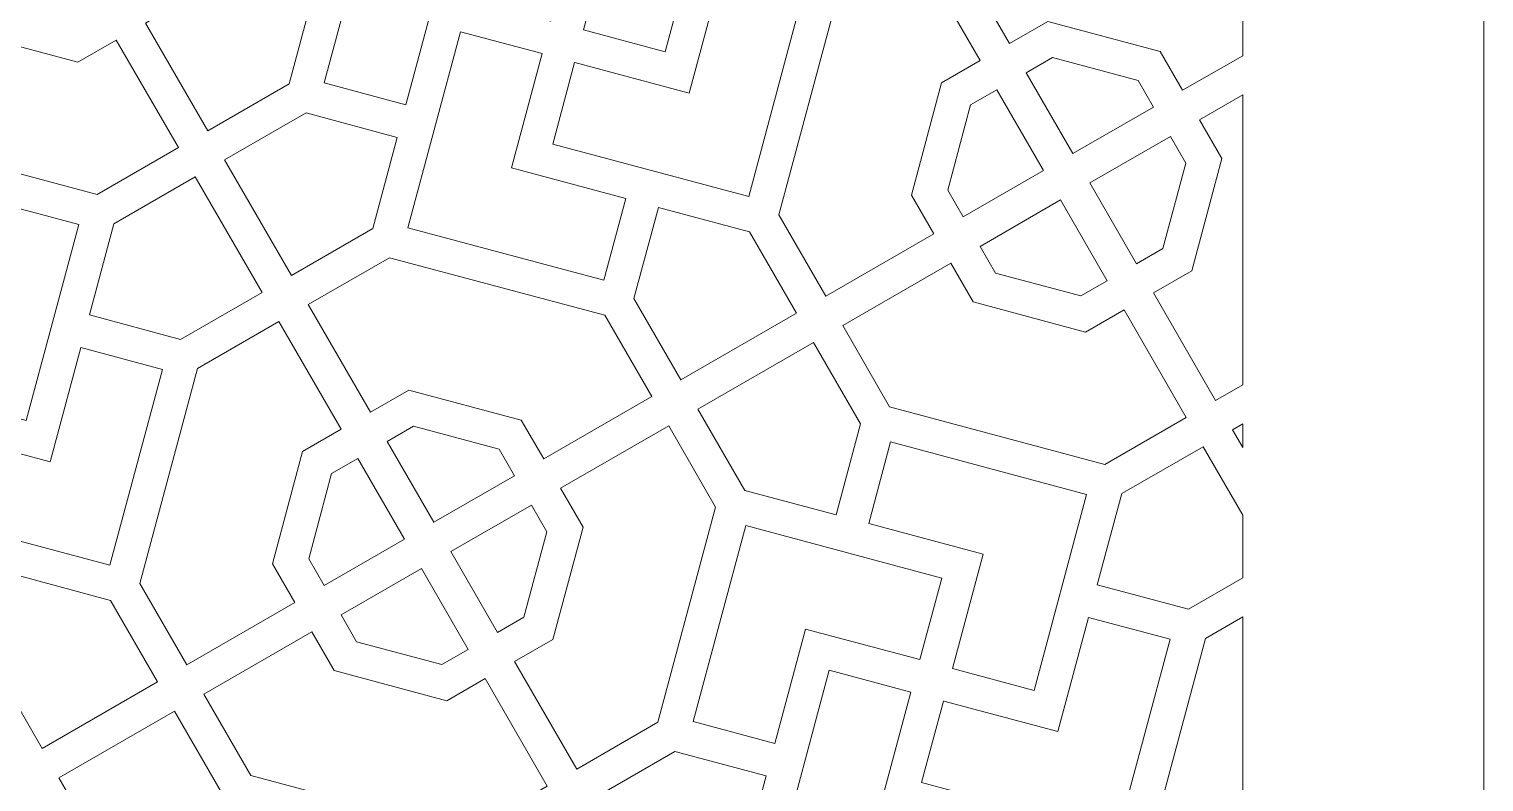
# Model space of a CAD drawing. Header units: centimetres. Extents: x 1.9 to 18.1, y -9.5 to 9.5.
# Drawn here: x 14.469 to 18.098, y -7.512 to -5.633 of the extents above; entities that cross this region are included whole.
import ezdxf

# ---------------------------------------------------------------- set-up
doc = ezdxf.new("R2010")
doc.units = ezdxf.units.CM
doc.header["$MEASUREMENT"] = 0
doc.layers.add('layer 1', color=7, linetype='Continuous')

msp = doc.modelspace()

# ---------------------------------------------------------------- linework, layer by layer
at = {"layer": 'layer 1', "color": 7, "lineweight": 9}
for points, knots in [([(1.85394, -0.05571), (1.85394, -0.05571), (18.09811, -0.05571), (18.09811, -0.05571), (18.09811, -0.05571), (18.09811, -0.05571), (18.09811, -9.49999), (18.09811, -9.49999), (18.09811, -9.49999), (18.09811, -9.49999), (1.85394, -9.49999), (1.85394, -9.49999), (1.85394, -9.49999), (1.85394, -9.49999), (1.85394, -0.05571), (1.85394, -0.05571)], [0, 0, 0, 0, 0.2, 0.2, 0.2, 0.2, 0.4, 0.4, 0.4, 0.4, 0.6, 0.6, 0.6, 0.6, 1, 1, 1, 1]), ([(14.93096, -5.28246), (14.93096, -5.28246), (14.85584, -5.56282), (14.85584, -5.56282), (14.85584, -5.56282), (14.85584, -5.56282), (14.75997, -5.61817), (14.75997, -5.61817), (14.75997, -5.61817), (14.75997, -5.61817), (14.91507, -5.88683), (14.91507, -5.88683), (14.91507, -5.88683), (14.91507, -5.88683), (15.11789, -5.76973), (15.11789, -5.76973), (15.11789, -5.76973), (15.11789, -5.76973), (15.26171, -5.23298), (15.26171, -5.23298), (15.26171, -5.23298), (15.26171, -5.23298), (15.14457, -5.03008), (15.14457, -5.03008), (15.14457, -5.03008), (15.14457, -5.03008), (14.87508, -5.18567), (14.87508, -5.18567), (14.87508, -5.18567), (14.87508, -5.18567), (14.93096, -5.28246), (14.93096, -5.28246)], [0, 0, 0, 0, 0.1111111, 0.1111111, 0.1111111, 0.1111111, 0.2222222, 0.2222222, 0.2222222, 0.2222222, 0.3333333, 0.3333333, 0.3333333, 0.3333333, 0.4444444, 0.4444444, 0.4444444, 0.4444444, 0.5555556, 0.5555556, 0.5555556, 0.5555556, 0.6666667, 0.6666667, 0.6666667, 0.6666667, 0.7777778, 0.7777778, 0.7777778, 0.7777778, 1, 1, 1, 1]), ([(15.85228, -5.635), (15.85228, -5.635), (15.85239, -5.63503), (15.85239, -5.63503), (15.85239, -5.63503), (15.85239, -5.63503), (15.85231, -5.63533), (15.85231, -5.63533), (15.85231, -5.63533), (15.85231, -5.63533), (16.05607, -5.68992), (16.05607, -5.68992), (16.05607, -5.68992), (16.05607, -5.68992), (16.18709, -5.20096), (16.18709, -5.20096), (16.18709, -5.20096), (16.18709, -5.20096), (15.69812, -5.06993), (15.69812, -5.06993), (15.69812, -5.06993), (15.69812, -5.06993), (15.64349, -5.2738), (15.64349, -5.2738), (15.64349, -5.2738), (15.64349, -5.2738), (15.92859, -5.35019), (15.92859, -5.35019), (15.92859, -5.35019), (15.92859, -5.35019), (15.85228, -5.635), (15.85228, -5.635)], [0, 0, 0, 0, 0.1111111, 0.1111111, 0.1111111, 0.1111111, 0.2222222, 0.2222222, 0.2222222, 0.2222222, 0.3333333, 0.3333333, 0.3333333, 0.3333333, 0.4444444, 0.4444444, 0.4444444, 0.4444444, 0.5555556, 0.5555556, 0.5555556, 0.5555556, 0.6666667, 0.6666667, 0.6666667, 0.6666667, 0.7777778, 0.7777778, 0.7777778, 0.7777778, 1, 1, 1, 1]), ([(15.77075, -5.61321), (15.77075, -5.61321), (15.77099, -5.61327), (15.77099, -5.61327), (15.77099, -5.61327), (15.77099, -5.61327), (15.82554, -5.40969), (15.82554, -5.40969), (15.82554, -5.40969), (15.82554, -5.40969), (15.33657, -5.27867), (15.33657, -5.27867), (15.33657, -5.27867), (15.33657, -5.27867), (15.20555, -5.76764), (15.20555, -5.76764), (15.20555, -5.76764), (15.20555, -5.76764), (15.40931, -5.82223), (15.40931, -5.82223), (15.40931, -5.82223), (15.40931, -5.82223), (15.48576, -5.53691), (15.48576, -5.53691), (15.48576, -5.53691), (15.48576, -5.53691), (15.77073, -5.61326), (15.77073, -5.61326), (15.77073, -5.61326), (15.77073, -5.61326), (15.77075, -5.61321), (15.77075, -5.61321)], [0, 0, 0, 0, 0.1111111, 0.1111111, 0.1111111, 0.1111111, 0.2222222, 0.2222222, 0.2222222, 0.2222222, 0.3333333, 0.3333333, 0.3333333, 0.3333333, 0.4444444, 0.4444444, 0.4444444, 0.4444444, 0.5555556, 0.5555556, 0.5555556, 0.5555556, 0.6666667, 0.6666667, 0.6666667, 0.6666667, 0.7777778, 0.7777778, 0.7777778, 0.7777778, 1, 1, 1, 1]), ([(17.49645, -5.42678), (17.49645, -5.42678), (16.96232, -5.28366), (16.96232, -5.28366), (16.96232, -5.28366), (16.96232, -5.28366), (16.75943, -5.40079), (16.75943, -5.40079), (16.75943, -5.40079), (16.75943, -5.40079), (16.91454, -5.66945), (16.91454, -5.66945), (16.91454, -5.66945), (16.91454, -5.66945), (17.01042, -5.61409), (17.01042, -5.61409), (17.01042, -5.61409), (17.01042, -5.61409), (17.29077, -5.68921), (17.29077, -5.68921), (17.29077, -5.68921), (17.29077, -5.68921), (17.34666, -5.78601), (17.34666, -5.78601), (17.34666, -5.78601), (17.34666, -5.78601), (17.49645, -5.69952), (17.49645, -5.69952), (17.49645, -5.69952), (17.49645, -5.69952), (17.49645, -5.42678), (17.49645, -5.42678)], [0, 0, 0, 0, 0.1111111, 0.1111111, 0.1111111, 0.1111111, 0.2222222, 0.2222222, 0.2222222, 0.2222222, 0.3333333, 0.3333333, 0.3333333, 0.3333333, 0.4444444, 0.4444444, 0.4444444, 0.4444444, 0.5555556, 0.5555556, 0.5555556, 0.5555556, 0.6666667, 0.6666667, 0.6666667, 0.6666667, 0.7777778, 0.7777778, 0.7777778, 0.7777778, 1, 1, 1, 1]), ([(16.67029, -6.04745), (16.67029, -6.04745), (16.74542, -5.7671), (16.74542, -5.7671), (16.74542, -5.7671), (16.74542, -5.7671), (16.84129, -5.71174), (16.84129, -5.71174), (16.84129, -5.71174), (16.84129, -5.71174), (16.68618, -5.44309), (16.68618, -5.44309), (16.68618, -5.44309), (16.68618, -5.44309), (16.48313, -5.56032), (16.48313, -5.56032), (16.48313, -5.56032), (16.48313, -5.56032), (16.33934, -6.09696), (16.33934, -6.09696), (16.33934, -6.09696), (16.33934, -6.09696), (16.45653, -6.29992), (16.45653, -6.29992), (16.45653, -6.29992), (16.45653, -6.29992), (16.72618, -6.14424), (16.72618, -6.14424), (16.72618, -6.14424), (16.72618, -6.14424), (16.67029, -6.04745), (16.67029, -6.04745)], [0, 0, 0, 0, 0.1111111, 0.1111111, 0.1111111, 0.1111111, 0.2222222, 0.2222222, 0.2222222, 0.2222222, 0.3333333, 0.3333333, 0.3333333, 0.3333333, 0.4444444, 0.4444444, 0.4444444, 0.4444444, 0.5555556, 0.5555556, 0.5555556, 0.5555556, 0.6666667, 0.6666667, 0.6666667, 0.6666667, 0.7777778, 0.7777778, 0.7777778, 0.7777778, 1, 1, 1, 1]), ([(15.83058, -5.71661), (15.83058, -5.71661), (15.83056, -5.71671), (15.83056, -5.71671), (15.83056, -5.71671), (15.83056, -5.71671), (15.83008, -5.71658), (15.83008, -5.71658), (15.83008, -5.71658), (15.83008, -5.71658), (15.77548, -5.92036), (15.77548, -5.92036), (15.77548, -5.92036), (15.77548, -5.92036), (16.26445, -6.05138), (16.26445, -6.05138), (16.26445, -6.05138), (16.26445, -6.05138), (16.39547, -5.56241), (16.39547, -5.56241), (16.39547, -5.56241), (16.39547, -5.56241), (16.19195, -5.50788), (16.19195, -5.50788), (16.19195, -5.50788), (16.19195, -5.50788), (16.11556, -5.79297), (16.11556, -5.79297), (16.11556, -5.79297), (16.11556, -5.79297), (15.83058, -5.71661), (15.83058, -5.71661)], [0, 0, 0, 0, 0.1111111, 0.1111111, 0.1111111, 0.1111111, 0.2222222, 0.2222222, 0.2222222, 0.2222222, 0.3333333, 0.3333333, 0.3333333, 0.3333333, 0.4444444, 0.4444444, 0.4444444, 0.4444444, 0.5555556, 0.5555556, 0.5555556, 0.5555556, 0.6666667, 0.6666667, 0.6666667, 0.6666667, 0.7777778, 0.7777778, 0.7777778, 0.7777778, 1, 1, 1, 1]), ([(14.31048, -5.6407), (14.31048, -5.6407), (14.2546, -5.5439), (14.2546, -5.5439), (14.2546, -5.5439), (14.2546, -5.5439), (13.98495, -5.69959), (13.98495, -5.69959), (13.98495, -5.69959), (13.98495, -5.69959), (14.102, -5.90232), (14.102, -5.90232), (14.102, -5.90232), (14.102, -5.90232), (14.63901, -6.04621), (14.63901, -6.04621), (14.63901, -6.04621), (14.63901, -6.04621), (14.84182, -5.92911), (14.84182, -5.92911), (14.84182, -5.92911), (14.84182, -5.92911), (14.68671, -5.66046), (14.68671, -5.66046), (14.68671, -5.66046), (14.68671, -5.66046), (14.59084, -5.71582), (14.59084, -5.71582), (14.59084, -5.71582), (14.59084, -5.71582), (14.31048, -5.6407), (14.31048, -5.6407)], [0, 0, 0, 0, 0.1111111, 0.1111111, 0.1111111, 0.1111111, 0.2222222, 0.2222222, 0.2222222, 0.2222222, 0.3333333, 0.3333333, 0.3333333, 0.3333333, 0.4444444, 0.4444444, 0.4444444, 0.4444444, 0.5555556, 0.5555556, 0.5555556, 0.5555556, 0.6666667, 0.6666667, 0.6666667, 0.6666667, 0.7777778, 0.7777778, 0.7777778, 0.7777778, 1, 1, 1, 1]), ([(15.74889, -5.69452), (15.74889, -5.69452), (15.54525, -5.63996), (15.54525, -5.63996), (15.54525, -5.63996), (15.54525, -5.63996), (15.41423, -6.12893), (15.41423, -6.12893), (15.41423, -6.12893), (15.41423, -6.12893), (15.9032, -6.25995), (15.9032, -6.25995), (15.9032, -6.25995), (15.9032, -6.25995), (15.95777, -6.05631), (15.95777, -6.05631), (15.95777, -6.05631), (15.95777, -6.05631), (15.67243, -5.97986), (15.67243, -5.97986), (15.67243, -5.97986), (15.67243, -5.97986), (15.74889, -5.69452), (15.74889, -5.69452)], [0, 0, 0, 0, 0.1428571, 0.1428571, 0.1428571, 0.1428571, 0.2857143, 0.2857143, 0.2857143, 0.2857143, 0.4285714, 0.4285714, 0.4285714, 0.4285714, 0.5714286, 0.5714286, 0.5714286, 0.5714286, 0.7142857, 0.7142857, 0.7142857, 0.7142857, 1, 1, 1, 1]), ([(17.27379, -5.82808), (17.27379, -5.82808), (17.23533, -5.76147), (17.23533, -5.76147), (17.23533, -5.76147), (17.23533, -5.76147), (17.02231, -5.70439), (17.02231, -5.70439), (17.02231, -5.70439), (17.02231, -5.70439), (16.95661, -5.74231), (16.95661, -5.74231), (16.95661, -5.74231), (16.95661, -5.74231), (17.07304, -5.94398), (17.07304, -5.94398), (17.07304, -5.94398), (17.07304, -5.94398), (17.27379, -5.82808), (17.27379, -5.82808)], [0, 0, 0, 0, 0.1666667, 0.1666667, 0.1666667, 0.1666667, 0.3333333, 0.3333333, 0.3333333, 0.3333333, 0.5, 0.5, 0.5, 0.5, 0.6666667, 0.6666667, 0.6666667, 0.6666667, 1, 1, 1, 1]), ([(16.79904, -6.10217), (16.79904, -6.10217), (16.99979, -5.98627), (16.99979, -5.98627), (16.99979, -5.98627), (16.99979, -5.98627), (16.88336, -5.7846), (16.88336, -5.7846), (16.88336, -5.7846), (16.88336, -5.7846), (16.81766, -5.82253), (16.81766, -5.82253), (16.81766, -5.82253), (16.81766, -5.82253), (16.76058, -6.03556), (16.76058, -6.03556), (16.76058, -6.03556), (16.76058, -6.03556), (16.79904, -6.10217), (16.79904, -6.10217)], [0, 0, 0, 0, 0.1666667, 0.1666667, 0.1666667, 0.1666667, 0.3333333, 0.3333333, 0.3333333, 0.3333333, 0.5, 0.5, 0.5, 0.5, 0.6666667, 0.6666667, 0.6666667, 0.6666667, 1, 1, 1, 1]), ([(17.49645, -5.79719), (17.49645, -5.79719), (17.38895, -5.85926), (17.38895, -5.85926), (17.38895, -5.85926), (17.38895, -5.85926), (17.44483, -5.95605), (17.44483, -5.95605), (17.44483, -5.95605), (17.44483, -5.95605), (17.36971, -6.2364), (17.36971, -6.2364), (17.36971, -6.2364), (17.36971, -6.2364), (17.27383, -6.29176), (17.27383, -6.29176), (17.27383, -6.29176), (17.27383, -6.29176), (17.42894, -6.56041), (17.42894, -6.56041), (17.42894, -6.56041), (17.42894, -6.56041), (17.49645, -6.52144), (17.49645, -6.52144), (17.49645, -6.52144), (17.49645, -6.52144), (17.49645, -5.79719), (17.49645, -5.79719)], [0, 0, 0, 0, 0.125, 0.125, 0.125, 0.125, 0.25, 0.25, 0.25, 0.25, 0.375, 0.375, 0.375, 0.375, 0.5, 0.5, 0.5, 0.5, 0.625, 0.625, 0.625, 0.625, 0.75, 0.75, 0.75, 0.75, 1, 1, 1, 1]), ([(15.12364, -6.24807), (15.12364, -6.24807), (15.32661, -6.13088), (15.32661, -6.13088), (15.32661, -6.13088), (15.32661, -6.13088), (15.38753, -5.9035), (15.38753, -5.9035), (15.38753, -5.9035), (15.38753, -5.9035), (15.16004, -5.84255), (15.16004, -5.84255), (15.16004, -5.84255), (15.16004, -5.84255), (14.95714, -5.95969), (14.95714, -5.95969), (14.95714, -5.95969), (14.95714, -5.95969), (15.12364, -6.24807), (15.12364, -6.24807)], [0, 0, 0, 0, 0.1666667, 0.1666667, 0.1666667, 0.1666667, 0.3333333, 0.3333333, 0.3333333, 0.3333333, 0.5, 0.5, 0.5, 0.5, 0.6666667, 0.6666667, 0.6666667, 0.6666667, 1, 1, 1, 1]), ([(17.31608, -5.90133), (17.31608, -5.90133), (17.11533, -6.01723), (17.11533, -6.01723), (17.11533, -6.01723), (17.11533, -6.01723), (17.23176, -6.21889), (17.23176, -6.21889), (17.23176, -6.21889), (17.23176, -6.21889), (17.29746, -6.18096), (17.29746, -6.18096), (17.29746, -6.18096), (17.29746, -6.18096), (17.35454, -5.96794), (17.35454, -5.96794), (17.35454, -5.96794), (17.35454, -5.96794), (17.31608, -5.90133), (17.31608, -5.90133)], [0, 0, 0, 0, 0.1666667, 0.1666667, 0.1666667, 0.1666667, 0.3333333, 0.3333333, 0.3333333, 0.3333333, 0.5, 0.5, 0.5, 0.5, 0.6666667, 0.6666667, 0.6666667, 0.6666667, 1, 1, 1, 1]), ([(14.25855, -6.55514), (14.25855, -6.55514), (14.25866, -6.55517), (14.25866, -6.55517), (14.25866, -6.55517), (14.25866, -6.55517), (14.25858, -6.55547), (14.25858, -6.55547), (14.25858, -6.55547), (14.25858, -6.55547), (14.46234, -6.61006), (14.46234, -6.61006), (14.46234, -6.61006), (14.46234, -6.61006), (14.59336, -6.1211), (14.59336, -6.1211), (14.59336, -6.1211), (14.59336, -6.1211), (14.10439, -5.99007), (14.10439, -5.99007), (14.10439, -5.99007), (14.10439, -5.99007), (14.04976, -6.19394), (14.04976, -6.19394), (14.04976, -6.19394), (14.04976, -6.19394), (14.33486, -6.27033), (14.33486, -6.27033), (14.33486, -6.27033), (14.33486, -6.27033), (14.25855, -6.55514), (14.25855, -6.55514)], [0, 0, 0, 0, 0.1111111, 0.1111111, 0.1111111, 0.1111111, 0.2222222, 0.2222222, 0.2222222, 0.2222222, 0.3333333, 0.3333333, 0.3333333, 0.3333333, 0.4444444, 0.4444444, 0.4444444, 0.4444444, 0.5555556, 0.5555556, 0.5555556, 0.5555556, 0.6666667, 0.6666667, 0.6666667, 0.6666667, 0.7777778, 0.7777778, 0.7777778, 0.7777778, 1, 1, 1, 1]), ([(14.88389, -6.00198), (14.88389, -6.00198), (14.68099, -6.11913), (14.68099, -6.11913), (14.68099, -6.11913), (14.68099, -6.11913), (14.62, -6.34674), (14.62, -6.34674), (14.62, -6.34674), (14.62, -6.34674), (14.84725, -6.40763), (14.84725, -6.40763), (14.84725, -6.40763), (14.84725, -6.40763), (15.05038, -6.29036), (15.05038, -6.29036), (15.05038, -6.29036), (15.05038, -6.29036), (14.88389, -6.00198), (14.88389, -6.00198)], [0, 0, 0, 0, 0.1666667, 0.1666667, 0.1666667, 0.1666667, 0.3333333, 0.3333333, 0.3333333, 0.3333333, 0.5, 0.5, 0.5, 0.5, 0.6666667, 0.6666667, 0.6666667, 0.6666667, 1, 1, 1, 1]), ([(16.84133, -6.17542), (16.84133, -6.17542), (16.87979, -6.24204), (16.87979, -6.24204), (16.87979, -6.24204), (16.87979, -6.24204), (17.09282, -6.29911), (17.09282, -6.29911), (17.09282, -6.29911), (17.09282, -6.29911), (17.15851, -6.26119), (17.15851, -6.26119), (17.15851, -6.26119), (17.15851, -6.26119), (17.04208, -6.05952), (17.04208, -6.05952), (17.04208, -6.05952), (17.04208, -6.05952), (16.84133, -6.17542), (16.84133, -6.17542)], [0, 0, 0, 0, 0.1666667, 0.1666667, 0.1666667, 0.1666667, 0.3333333, 0.3333333, 0.3333333, 0.3333333, 0.5, 0.5, 0.5, 0.5, 0.6666667, 0.6666667, 0.6666667, 0.6666667, 1, 1, 1, 1]), ([(16.38366, -6.34199), (16.38366, -6.34199), (16.26648, -6.13903), (16.26648, -6.13903), (16.26648, -6.13903), (16.26648, -6.13903), (16.03904, -6.07809), (16.03904, -6.07809), (16.03904, -6.07809), (16.03904, -6.07809), (15.9781, -6.30552), (15.9781, -6.30552), (15.9781, -6.30552), (15.9781, -6.30552), (16.09528, -6.50849), (16.09528, -6.50849), (16.09528, -6.50849), (16.09528, -6.50849), (16.38366, -6.34199), (16.38366, -6.34199)], [0, 0, 0, 0, 0.1666667, 0.1666667, 0.1666667, 0.1666667, 0.3333333, 0.3333333, 0.3333333, 0.3333333, 0.5, 0.5, 0.5, 0.5, 0.6666667, 0.6666667, 0.6666667, 0.6666667, 1, 1, 1, 1]), ([(15.69705, -6.60935), (15.69705, -6.60935), (15.75293, -6.70615), (15.75293, -6.70615), (15.75293, -6.70615), (15.75293, -6.70615), (16.02241, -6.55056), (16.02241, -6.55056), (16.02241, -6.55056), (16.02241, -6.55056), (15.90523, -6.34759), (15.90523, -6.34759), (15.90523, -6.34759), (15.90523, -6.34759), (15.36859, -6.2038), (15.36859, -6.2038), (15.36859, -6.2038), (15.36859, -6.2038), (15.16571, -6.32093), (15.16571, -6.32093), (15.16571, -6.32093), (15.16571, -6.32093), (15.32081, -6.58959), (15.32081, -6.58959), (15.32081, -6.58959), (15.32081, -6.58959), (15.41669, -6.53423), (15.41669, -6.53423), (15.41669, -6.53423), (15.41669, -6.53423), (15.69705, -6.60935), (15.69705, -6.60935)], [0, 0, 0, 0, 0.1111111, 0.1111111, 0.1111111, 0.1111111, 0.2222222, 0.2222222, 0.2222222, 0.2222222, 0.3333333, 0.3333333, 0.3333333, 0.3333333, 0.4444444, 0.4444444, 0.4444444, 0.4444444, 0.5555556, 0.5555556, 0.5555556, 0.5555556, 0.6666667, 0.6666667, 0.6666667, 0.6666667, 0.7777778, 0.7777778, 0.7777778, 0.7777778, 1, 1, 1, 1]), ([(16.82435, -6.31429), (16.82435, -6.31429), (16.76847, -6.21749), (16.76847, -6.21749), (16.76847, -6.21749), (16.76847, -6.21749), (16.49882, -6.37318), (16.49882, -6.37318), (16.49882, -6.37318), (16.49882, -6.37318), (16.61587, -6.57591), (16.61587, -6.57591), (16.61587, -6.57591), (16.61587, -6.57591), (17.15288, -6.7198), (17.15288, -6.7198), (17.15288, -6.7198), (17.15288, -6.7198), (17.35569, -6.6027), (17.35569, -6.6027), (17.35569, -6.6027), (17.35569, -6.6027), (17.20058, -6.33405), (17.20058, -6.33405), (17.20058, -6.33405), (17.20058, -6.33405), (17.1047, -6.38941), (17.1047, -6.38941), (17.1047, -6.38941), (17.1047, -6.38941), (16.82435, -6.31429), (16.82435, -6.31429)], [0, 0, 0, 0, 0.1111111, 0.1111111, 0.1111111, 0.1111111, 0.2222222, 0.2222222, 0.2222222, 0.2222222, 0.3333333, 0.3333333, 0.3333333, 0.3333333, 0.4444444, 0.4444444, 0.4444444, 0.4444444, 0.5555556, 0.5555556, 0.5555556, 0.5555556, 0.6666667, 0.6666667, 0.6666667, 0.6666667, 0.7777778, 0.7777778, 0.7777778, 0.7777778, 1, 1, 1, 1]), ([(15.07656, -6.96759), (15.07656, -6.96759), (15.15169, -6.68723), (15.15169, -6.68723), (15.15169, -6.68723), (15.15169, -6.68723), (15.24756, -6.63188), (15.24756, -6.63188), (15.24756, -6.63188), (15.24756, -6.63188), (15.09245, -6.36322), (15.09245, -6.36322), (15.09245, -6.36322), (15.09245, -6.36322), (14.88941, -6.48046), (14.88941, -6.48046), (14.88941, -6.48046), (14.88941, -6.48046), (14.74561, -7.0171), (14.74561, -7.0171), (14.74561, -7.0171), (14.74561, -7.0171), (14.8628, -7.22006), (14.8628, -7.22006), (14.8628, -7.22006), (14.8628, -7.22006), (15.13245, -7.06438), (15.13245, -7.06438), (15.13245, -7.06438), (15.13245, -7.06438), (15.07656, -6.96759), (15.07656, -6.96759)], [0, 0, 0, 0, 0.1111111, 0.1111111, 0.1111111, 0.1111111, 0.2222222, 0.2222222, 0.2222222, 0.2222222, 0.3333333, 0.3333333, 0.3333333, 0.3333333, 0.4444444, 0.4444444, 0.4444444, 0.4444444, 0.5555556, 0.5555556, 0.5555556, 0.5555556, 0.6666667, 0.6666667, 0.6666667, 0.6666667, 0.7777778, 0.7777778, 0.7777778, 0.7777778, 1, 1, 1, 1]), ([(16.48236, -6.84575), (16.48236, -6.84575), (16.54327, -6.61844), (16.54327, -6.61844), (16.54327, -6.61844), (16.54327, -6.61844), (16.42595, -6.41525), (16.42595, -6.41525), (16.42595, -6.41525), (16.42595, -6.41525), (16.13757, -6.58174), (16.13757, -6.58174), (16.13757, -6.58174), (16.13757, -6.58174), (16.2548, -6.78478), (16.2548, -6.78478), (16.2548, -6.78478), (16.2548, -6.78478), (16.48236, -6.84575), (16.48236, -6.84575)], [0, 0, 0, 0, 0.1666667, 0.1666667, 0.1666667, 0.1666667, 0.3333333, 0.3333333, 0.3333333, 0.3333333, 0.5, 0.5, 0.5, 0.5, 0.6666667, 0.6666667, 0.6666667, 0.6666667, 1, 1, 1, 1]), ([(14.23685, -6.63675), (14.23685, -6.63675), (14.23683, -6.63684), (14.23683, -6.63684), (14.23683, -6.63684), (14.23683, -6.63684), (14.23635, -6.63672), (14.23635, -6.63672), (14.23635, -6.63672), (14.23635, -6.63672), (14.18175, -6.8405), (14.18175, -6.8405), (14.18175, -6.8405), (14.18175, -6.8405), (14.67072, -6.97152), (14.67072, -6.97152), (14.67072, -6.97152), (14.67072, -6.97152), (14.80174, -6.48256), (14.80174, -6.48256), (14.80174, -6.48256), (14.80174, -6.48256), (14.59822, -6.42802), (14.59822, -6.42802), (14.59822, -6.42802), (14.59822, -6.42802), (14.52183, -6.71311), (14.52183, -6.71311), (14.52183, -6.71311), (14.52183, -6.71311), (14.23685, -6.63675), (14.23685, -6.63675)], [0, 0, 0, 0, 0.1111111, 0.1111111, 0.1111111, 0.1111111, 0.2222222, 0.2222222, 0.2222222, 0.2222222, 0.3333333, 0.3333333, 0.3333333, 0.3333333, 0.4444444, 0.4444444, 0.4444444, 0.4444444, 0.5555556, 0.5555556, 0.5555556, 0.5555556, 0.6666667, 0.6666667, 0.6666667, 0.6666667, 0.7777778, 0.7777778, 0.7777778, 0.7777778, 1, 1, 1, 1]), ([(15.68006, -6.74822), (15.68006, -6.74822), (15.6416, -6.6816), (15.6416, -6.6816), (15.6416, -6.6816), (15.6416, -6.6816), (15.42858, -6.62452), (15.42858, -6.62452), (15.42858, -6.62452), (15.42858, -6.62452), (15.36288, -6.66245), (15.36288, -6.66245), (15.36288, -6.66245), (15.36288, -6.66245), (15.47931, -6.86412), (15.47931, -6.86412), (15.47931, -6.86412), (15.47931, -6.86412), (15.68006, -6.74822), (15.68006, -6.74822)], [0, 0, 0, 0, 0.1666667, 0.1666667, 0.1666667, 0.1666667, 0.3333333, 0.3333333, 0.3333333, 0.3333333, 0.5, 0.5, 0.5, 0.5, 0.6666667, 0.6666667, 0.6666667, 0.6666667, 1, 1, 1, 1]), ([(15.8511, -6.87619), (15.8511, -6.87619), (15.77598, -7.15654), (15.77598, -7.15654), (15.77598, -7.15654), (15.77598, -7.15654), (15.68011, -7.2119), (15.68011, -7.2119), (15.68011, -7.2119), (15.68011, -7.2119), (15.83521, -7.48055), (15.83521, -7.48055), (15.83521, -7.48055), (15.83521, -7.48055), (16.03803, -7.36345), (16.03803, -7.36345), (16.03803, -7.36345), (16.03803, -7.36345), (16.18185, -6.82671), (16.18185, -6.82671), (16.18185, -6.82671), (16.18185, -6.82671), (16.06471, -6.62381), (16.06471, -6.62381), (16.06471, -6.62381), (16.06471, -6.62381), (15.79522, -6.7794), (15.79522, -6.7794), (15.79522, -6.7794), (15.79522, -6.7794), (15.8511, -6.87619), (15.8511, -6.87619)], [0, 0, 0, 0, 0.1111111, 0.1111111, 0.1111111, 0.1111111, 0.2222222, 0.2222222, 0.2222222, 0.2222222, 0.3333333, 0.3333333, 0.3333333, 0.3333333, 0.4444444, 0.4444444, 0.4444444, 0.4444444, 0.5555556, 0.5555556, 0.5555556, 0.5555556, 0.6666667, 0.6666667, 0.6666667, 0.6666667, 0.7777778, 0.7777778, 0.7777778, 0.7777778, 1, 1, 1, 1]), ([(17.49645, -6.61859), (17.49645, -6.61859), (17.47101, -6.63328), (17.47101, -6.63328), (17.47101, -6.63328), (17.47101, -6.63328), (17.49645, -6.67734), (17.49645, -6.67734), (17.49645, -6.67734), (17.49645, -6.67734), (17.49645, -6.61859), (17.49645, -6.61859)], [0, 0, 0, 0, 0.25, 0.25, 0.25, 0.25, 0.5, 0.5, 0.5, 0.5, 1, 1, 1, 1]), ([(16.77242, -7.22873), (16.77242, -7.22873), (16.77253, -7.22876), (16.77253, -7.22876), (16.77253, -7.22876), (16.77253, -7.22876), (16.77245, -7.22905), (16.77245, -7.22905), (16.77245, -7.22905), (16.77245, -7.22905), (16.97621, -7.28365), (16.97621, -7.28365), (16.97621, -7.28365), (16.97621, -7.28365), (17.10723, -6.79468), (17.10723, -6.79468), (17.10723, -6.79468), (17.10723, -6.79468), (16.61826, -6.66366), (16.61826, -6.66366), (16.61826, -6.66366), (16.61826, -6.66366), (16.56363, -6.86753), (16.56363, -6.86753), (16.56363, -6.86753), (16.56363, -6.86753), (16.84873, -6.94392), (16.84873, -6.94392), (16.84873, -6.94392), (16.84873, -6.94392), (16.77242, -7.22873), (16.77242, -7.22873)], [0, 0, 0, 0, 0.1111111, 0.1111111, 0.1111111, 0.1111111, 0.2222222, 0.2222222, 0.2222222, 0.2222222, 0.3333333, 0.3333333, 0.3333333, 0.3333333, 0.4444444, 0.4444444, 0.4444444, 0.4444444, 0.5555556, 0.5555556, 0.5555556, 0.5555556, 0.6666667, 0.6666667, 0.6666667, 0.6666667, 0.7777778, 0.7777778, 0.7777778, 0.7777778, 1, 1, 1, 1]), ([(17.49645, -6.84651), (17.49645, -6.84651), (17.39776, -6.67557), (17.39776, -6.67557), (17.39776, -6.67557), (17.39776, -6.67557), (17.19486, -6.79272), (17.19486, -6.79272), (17.19486, -6.79272), (17.19486, -6.79272), (17.13387, -7.02033), (17.13387, -7.02033), (17.13387, -7.02033), (17.13387, -7.02033), (17.36112, -7.08122), (17.36112, -7.08122), (17.36112, -7.08122), (17.36112, -7.08122), (17.49645, -7.00309), (17.49645, -7.00309), (17.49645, -7.00309), (17.49645, -7.00309), (17.49645, -6.84651), (17.49645, -6.84651)], [0, 0, 0, 0, 0.1428571, 0.1428571, 0.1428571, 0.1428571, 0.2857143, 0.2857143, 0.2857143, 0.2857143, 0.4285714, 0.4285714, 0.4285714, 0.4285714, 0.5714286, 0.5714286, 0.5714286, 0.5714286, 0.7142857, 0.7142857, 0.7142857, 0.7142857, 1, 1, 1, 1]), ([(15.20531, -7.02231), (15.20531, -7.02231), (15.40606, -6.90641), (15.40606, -6.90641), (15.40606, -6.90641), (15.40606, -6.90641), (15.28963, -6.70475), (15.28963, -6.70475), (15.28963, -6.70475), (15.28963, -6.70475), (15.22394, -6.74267), (15.22394, -6.74267), (15.22394, -6.74267), (15.22394, -6.74267), (15.16686, -6.9557), (15.16686, -6.9557), (15.16686, -6.9557), (15.16686, -6.9557), (15.20531, -7.02231), (15.20531, -7.02231)], [0, 0, 0, 0, 0.1666667, 0.1666667, 0.1666667, 0.1666667, 0.3333333, 0.3333333, 0.3333333, 0.3333333, 0.5, 0.5, 0.5, 0.5, 0.6666667, 0.6666667, 0.6666667, 0.6666667, 1, 1, 1, 1]), ([(15.72235, -6.82147), (15.72235, -6.82147), (15.52161, -6.93737), (15.52161, -6.93737), (15.52161, -6.93737), (15.52161, -6.93737), (15.63804, -7.13903), (15.63804, -7.13903), (15.63804, -7.13903), (15.63804, -7.13903), (15.70373, -7.1011), (15.70373, -7.1011), (15.70373, -7.1011), (15.70373, -7.1011), (15.76081, -6.88808), (15.76081, -6.88808), (15.76081, -6.88808), (15.76081, -6.88808), (15.72235, -6.82147), (15.72235, -6.82147)], [0, 0, 0, 0, 0.1666667, 0.1666667, 0.1666667, 0.1666667, 0.3333333, 0.3333333, 0.3333333, 0.3333333, 0.5, 0.5, 0.5, 0.5, 0.6666667, 0.6666667, 0.6666667, 0.6666667, 1, 1, 1, 1]), ([(16.69089, -7.20693), (16.69089, -7.20693), (16.69113, -7.207), (16.69113, -7.207), (16.69113, -7.207), (16.69113, -7.207), (16.74568, -7.00342), (16.74568, -7.00342), (16.74568, -7.00342), (16.74568, -7.00342), (16.25671, -6.8724), (16.25671, -6.8724), (16.25671, -6.8724), (16.25671, -6.8724), (16.12569, -7.36137), (16.12569, -7.36137), (16.12569, -7.36137), (16.12569, -7.36137), (16.32945, -7.41596), (16.32945, -7.41596), (16.32945, -7.41596), (16.32945, -7.41596), (16.4059, -7.13064), (16.4059, -7.13064), (16.4059, -7.13064), (16.4059, -7.13064), (16.69087, -7.20699), (16.69087, -7.20699), (16.69087, -7.20699), (16.69087, -7.20699), (16.69089, -7.20693), (16.69089, -7.20693)], [0, 0, 0, 0, 0.1111111, 0.1111111, 0.1111111, 0.1111111, 0.2222222, 0.2222222, 0.2222222, 0.2222222, 0.3333333, 0.3333333, 0.3333333, 0.3333333, 0.4444444, 0.4444444, 0.4444444, 0.4444444, 0.5555556, 0.5555556, 0.5555556, 0.5555556, 0.6666667, 0.6666667, 0.6666667, 0.6666667, 0.7777778, 0.7777778, 0.7777778, 0.7777778, 1, 1, 1, 1]), ([(14.78993, -7.26213), (14.78993, -7.26213), (14.67275, -7.05917), (14.67275, -7.05917), (14.67275, -7.05917), (14.67275, -7.05917), (14.44531, -6.99823), (14.44531, -6.99823), (14.44531, -6.99823), (14.44531, -6.99823), (14.38437, -7.22566), (14.38437, -7.22566), (14.38437, -7.22566), (14.38437, -7.22566), (14.50155, -7.42863), (14.50155, -7.42863), (14.50155, -7.42863), (14.50155, -7.42863), (14.78993, -7.26213), (14.78993, -7.26213)], [0, 0, 0, 0, 0.1666667, 0.1666667, 0.1666667, 0.1666667, 0.3333333, 0.3333333, 0.3333333, 0.3333333, 0.5, 0.5, 0.5, 0.5, 0.6666667, 0.6666667, 0.6666667, 0.6666667, 1, 1, 1, 1]), ([(15.24761, -7.09556), (15.24761, -7.09556), (15.28607, -7.16218), (15.28607, -7.16218), (15.28607, -7.16218), (15.28607, -7.16218), (15.49909, -7.21925), (15.49909, -7.21925), (15.49909, -7.21925), (15.49909, -7.21925), (15.56478, -7.18132), (15.56478, -7.18132), (15.56478, -7.18132), (15.56478, -7.18132), (15.44835, -6.97966), (15.44835, -6.97966), (15.44835, -6.97966), (15.44835, -6.97966), (15.24761, -7.09556), (15.24761, -7.09556)], [0, 0, 0, 0, 0.1666667, 0.1666667, 0.1666667, 0.1666667, 0.3333333, 0.3333333, 0.3333333, 0.3333333, 0.5, 0.5, 0.5, 0.5, 0.6666667, 0.6666667, 0.6666667, 0.6666667, 1, 1, 1, 1]), ([(16.75072, -7.31034), (16.75072, -7.31034), (16.7507, -7.31043), (16.7507, -7.31043), (16.7507, -7.31043), (16.7507, -7.31043), (16.75022, -7.31031), (16.75022, -7.31031), (16.75022, -7.31031), (16.75022, -7.31031), (16.69562, -7.51409), (16.69562, -7.51409), (16.69562, -7.51409), (16.69562, -7.51409), (17.18459, -7.64511), (17.18459, -7.64511), (17.18459, -7.64511), (17.18459, -7.64511), (17.31561, -7.15615), (17.31561, -7.15615), (17.31561, -7.15615), (17.31561, -7.15615), (17.11209, -7.10161), (17.11209, -7.10161), (17.11209, -7.10161), (17.11209, -7.10161), (17.0357, -7.3867), (17.0357, -7.3867), (17.0357, -7.3867), (17.0357, -7.3867), (16.75072, -7.31034), (16.75072, -7.31034)], [0, 0, 0, 0, 0.1111111, 0.1111111, 0.1111111, 0.1111111, 0.2222222, 0.2222222, 0.2222222, 0.2222222, 0.3333333, 0.3333333, 0.3333333, 0.3333333, 0.4444444, 0.4444444, 0.4444444, 0.4444444, 0.5555556, 0.5555556, 0.5555556, 0.5555556, 0.6666667, 0.6666667, 0.6666667, 0.6666667, 0.7777778, 0.7777778, 0.7777778, 0.7777778, 1, 1, 1, 1]), ([(17.49645, -7.10025), (17.49645, -7.10025), (17.40327, -7.15404), (17.40327, -7.15404), (17.40327, -7.15404), (17.40327, -7.15404), (17.25948, -7.69069), (17.25948, -7.69069), (17.25948, -7.69069), (17.25948, -7.69069), (17.37666, -7.89365), (17.37666, -7.89365), (17.37666, -7.89365), (17.37666, -7.89365), (17.49645, -7.82449), (17.49645, -7.82449), (17.49645, -7.82449), (17.49645, -7.82449), (17.49645, -7.10025), (17.49645, -7.10025)], [0, 0, 0, 0, 0.1666667, 0.1666667, 0.1666667, 0.1666667, 0.3333333, 0.3333333, 0.3333333, 0.3333333, 0.5, 0.5, 0.5, 0.5, 0.6666667, 0.6666667, 0.6666667, 0.6666667, 1, 1, 1, 1]), ([(15.23062, -7.23443), (15.23062, -7.23443), (15.17474, -7.13763), (15.17474, -7.13763), (15.17474, -7.13763), (15.17474, -7.13763), (14.90509, -7.29332), (14.90509, -7.29332), (14.90509, -7.29332), (14.90509, -7.29332), (15.02214, -7.49605), (15.02214, -7.49605), (15.02214, -7.49605), (15.02214, -7.49605), (15.55915, -7.63994), (15.55915, -7.63994), (15.55915, -7.63994), (15.55915, -7.63994), (15.76196, -7.52284), (15.76196, -7.52284), (15.76196, -7.52284), (15.76196, -7.52284), (15.60685, -7.25419), (15.60685, -7.25419), (15.60685, -7.25419), (15.60685, -7.25419), (15.51098, -7.30955), (15.51098, -7.30955), (15.51098, -7.30955), (15.51098, -7.30955), (15.23062, -7.23443), (15.23062, -7.23443)], [0, 0, 0, 0, 0.1111111, 0.1111111, 0.1111111, 0.1111111, 0.2222222, 0.2222222, 0.2222222, 0.2222222, 0.3333333, 0.3333333, 0.3333333, 0.3333333, 0.4444444, 0.4444444, 0.4444444, 0.4444444, 0.5555556, 0.5555556, 0.5555556, 0.5555556, 0.6666667, 0.6666667, 0.6666667, 0.6666667, 0.7777778, 0.7777778, 0.7777778, 0.7777778, 1, 1, 1, 1]), ([(16.66903, -7.28825), (16.66903, -7.28825), (16.46539, -7.23368), (16.46539, -7.23368), (16.46539, -7.23368), (16.46539, -7.23368), (16.33437, -7.72265), (16.33437, -7.72265), (16.33437, -7.72265), (16.33437, -7.72265), (16.82334, -7.85367), (16.82334, -7.85367), (16.82334, -7.85367), (16.82334, -7.85367), (16.87791, -7.65004), (16.87791, -7.65004), (16.87791, -7.65004), (16.87791, -7.65004), (16.59257, -7.57358), (16.59257, -7.57358), (16.59257, -7.57358), (16.59257, -7.57358), (16.66903, -7.28825), (16.66903, -7.28825)], [0, 0, 0, 0, 0.1428571, 0.1428571, 0.1428571, 0.1428571, 0.2857143, 0.2857143, 0.2857143, 0.2857143, 0.4285714, 0.4285714, 0.4285714, 0.4285714, 0.5714286, 0.5714286, 0.5714286, 0.5714286, 0.7142857, 0.7142857, 0.7142857, 0.7142857, 1, 1, 1, 1]), ([(14.88863, -7.76589), (14.88863, -7.76589), (14.94954, -7.53858), (14.94954, -7.53858), (14.94954, -7.53858), (14.94954, -7.53858), (14.83222, -7.33539), (14.83222, -7.33539), (14.83222, -7.33539), (14.83222, -7.33539), (14.54384, -7.50188), (14.54384, -7.50188), (14.54384, -7.50188), (14.54384, -7.50188), (14.66107, -7.70492), (14.66107, -7.70492), (14.66107, -7.70492), (14.66107, -7.70492), (14.88863, -7.76589), (14.88863, -7.76589)], [0, 0, 0, 0, 0.1666667, 0.1666667, 0.1666667, 0.1666667, 0.3333333, 0.3333333, 0.3333333, 0.3333333, 0.5, 0.5, 0.5, 0.5, 0.6666667, 0.6666667, 0.6666667, 0.6666667, 1, 1, 1, 1]), ([(16.04378, -7.8418), (16.04378, -7.8418), (16.24675, -7.72461), (16.24675, -7.72461), (16.24675, -7.72461), (16.24675, -7.72461), (16.30767, -7.49723), (16.30767, -7.49723), (16.30767, -7.49723), (16.30767, -7.49723), (16.08018, -7.43628), (16.08018, -7.43628), (16.08018, -7.43628), (16.08018, -7.43628), (15.87728, -7.55342), (15.87728, -7.55342), (15.87728, -7.55342), (15.87728, -7.55342), (16.04378, -7.8418), (16.04378, -7.8418)], [0, 0, 0, 0, 0.1666667, 0.1666667, 0.1666667, 0.1666667, 0.3333333, 0.3333333, 0.3333333, 0.3333333, 0.5, 0.5, 0.5, 0.5, 0.6666667, 0.6666667, 0.6666667, 0.6666667, 1, 1, 1, 1])]:
    msp.add_open_spline(points, degree=3, knots=knots, dxfattribs=at)

doc.saveas('drawing.dxf')
